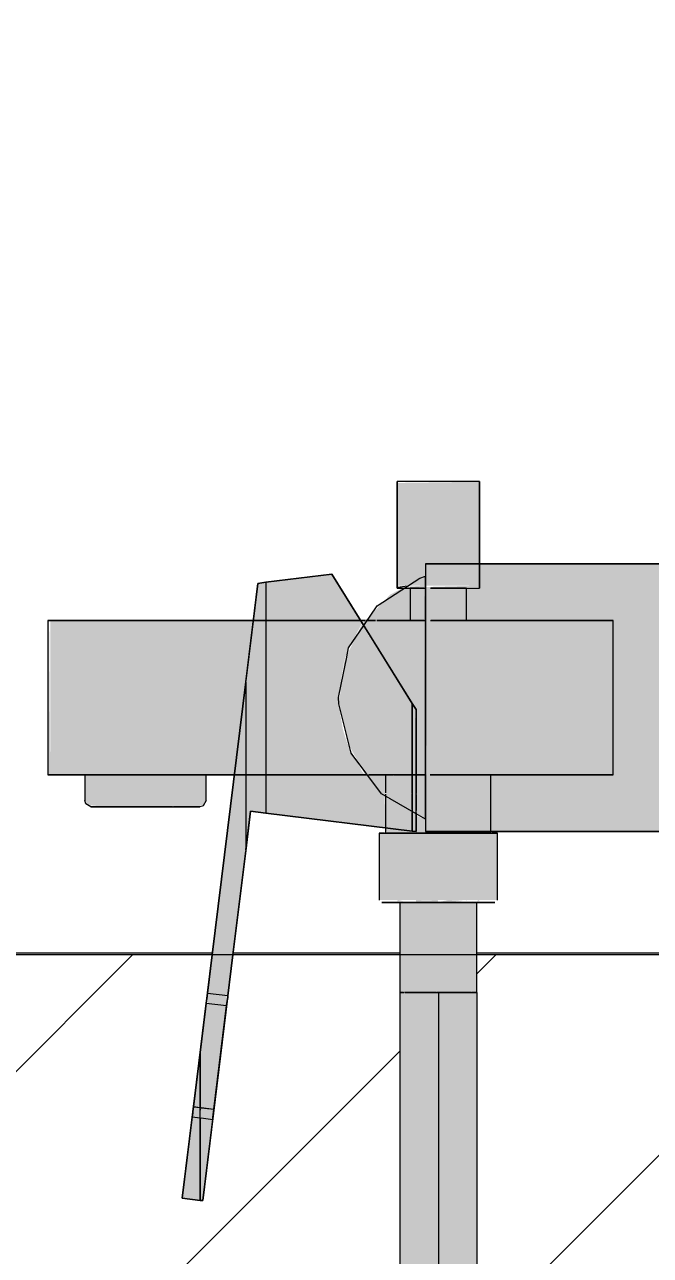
# Model space of a CAD drawing. Header units: millimetres. Extents: x 88919 to 135993, y -1987 to 12871.
# Drawn here: x 130820.2 to 130942, y 8941.5 to 9180.9 of the extents above; entities that cross this region are included whole.
import ezdxf

# ---------------------------------------------------------------- set-up
doc = ezdxf.new("R2010")
doc.units = ezdxf.units.MM
for name, color, linetype, lineweight in [('A-ANNO-DIMS', 7, 'Continuous', 9), ('A-ANNO-DIMS-25', 7, 'Continuous', 9), ('A-DETL', 7, 'Continuous', 9), ('A-WALL-PATT', 7, 'Continuous', 9), ('P-SANR-FIXT', 7, 'Continuous', 9)]:
    doc.layers.add(name, color=color, linetype=linetype, lineweight=lineweight)
doc.layers.add('A-DETL-GENF-2', color=7, linetype='Continuous', lineweight=9, true_color=0xe0e0e0)
doc.layers.add('P-SANR-FIXT-2', color=7, linetype='Continuous', lineweight=9, transparency=0.7)
doc.styles.add('ISOCPEUR_3', font='isocpeur.ttf', dxfattribs={"width": 0.9, "height": 50})
doc.dimstyles.new('ISO-2_0_0_9К_Средний_округл2', dxfattribs={"dimscale": 304.8, "dimtxt": 49.799059, "dimasz": 0.123031, "dimexe": 0.098425, "dimexo": 0, "dimgap": 0, "dimtad": 1, "dimdec": 0, "dimrnd": 10, "dimzin": 0, "dimdsep": 46, "dimtxsty": 'ISOCPEUR_3', "dimblk1": 'OBLIQUE', "dimblk2": 'OBLIQUE', "dimsah": 1, "dimcen": 0.09, "dimdle": 0.098425, "dimazin": 0, "dimtfac": 1, "dimtdec": 4, "dimtix": 1, "dimtmove": 0, "dimatfit": 3, "dimfxl": 1, "dimtvp": 1, "dimtolj": 1, "dimtzin": 0, "dimarcsym": 2})

# ---------------------------------------------------------------- blocks, each defined once
blk = doc.blocks.new('Смеситель для ванны с душевым гарнитуром - Смеситель для ванны с душевым гарнитуром-30756537-Развертка 3_27-3')
at = {"layer": 'P-SANR-FIXT-2'}
for points in [[(-94665.07, 9091.5), (-94665.07, 9091.98), (-94681.07, 9091.75), (-94681.07, 9091.5), (-94673.38, 9091.5)], [(-94679.09, 9071.8), (-94675.57, 9073.65), (-94675.44, 9076), (-94665.07, 9076), (-94665.07, 9091.5), (-94681.07, 9091.5), (-94681.07, 9071.8), (-94680.69, 9071.8)], [(-94673.38, 9071.8), (-94665.07, 9071.8), (-94665.07, 9076), (-94675.57, 9076), (-94675.43, 9071.8), (-94674.57, 9071.8)], [(-94662.82, 9024), (-94606.01, 9024), (-94606.01, 9076), (-94665.07, 9076), (-94665.07, 9071.32), (-94667.57, 9071.3), (-94667.57, 9065), (-94639.07, 9065), (-94639.07, 9035), (-94662.82, 9035)], [(-94677.56, 9071.8), (-94675.57, 9071.8), (-94675.57, 9073.65), (-94678.75, 9071.8), (-94678.13, 9071.8)], [(-94680.69, 9065), (-94678.57, 9065), (-94678.39, 9071.3), (-94680, 9071.32), (-94682.41, 9070.05), (-94687.24, 9065), (-94681.07, 9065)], [(-94680.7, 9071.32), (-94679.56, 9071.55), (-94679.09, 9071.8), (-94681.07, 9071.55), (-94681.07, 9071.32)], [(-94680, 9071.32), (-94675.57, 9071.55), (-94675.82, 9071.8), (-94679.58, 9071.54), (-94679.92, 9071.36)], [(-94675.57, 9065), (-94675.82, 9071.3), (-94678.57, 9071.3), (-94678.39, 9065), (-94675.82, 9065)], [(-94674.81, 9071.32), (-94665.07, 9071.55), (-94665.07, 9071.8), (-94675.57, 9071.51), (-94675.43, 9071.32), (-94674.83, 9071.32)], [(-94675.52, 9065), (-94673.07, 9065), (-94673.07, 9071.3), (-94675.57, 9071.3), (-94675.54, 9065)], [(-94669.19, 9065), (-94667.57, 9065), (-94667.76, 9071.3), (-94673.07, 9071.3), (-94673.07, 9065), (-94670.32, 9065)], [(-94749.07, 9035), (-94748.57, 9035), (-94748.82, 9065), (-94749.07, 9065), (-94749.07, 9062.32)], [(-94741.87, 9029.98), (-94718.27, 9029.98), (-94718.27, 9035), (-94741.87, 9035), (-94741.87, 9031.37)], [(-94683.32, 9030.89), (-94683.32, 9035), (-94687.2, 9034.83), (-94683.54, 9031.1)], [(-94668.11, 9024), (-94662.82, 9024), (-94662.82, 9035), (-94673.07, 9035), (-94673.07, 9024)], [(-94719.64, 9028.8), (-94719.46, 9028.8), (-94719.4, 9029.11), (-94718.62, 9029.15), (-94718.4, 9029.98), (-94741.87, 9029.98), (-94741.53, 9029.15), (-94738.14, 9028.8), (-94719.83, 9028.8)], [(-94673.38, 9023.65), (-94673.07, 9023.65), (-94673.23, 9024), (-94675.57, 9024), (-94675.57, 9026.35), (-94677.37, 9027.05), (-94677.59, 9024), (-94683.32, 9024.7), (-94683.03, 9023.65), (-94674.57, 9023.65)], [(-94673.07, 9010.65), (-94673.07, 9023.65), (-94684.57, 9023.65), (-94684.57, 9010.65), (-94673.38, 9010.65)], [(-94664.2, 9023.65), (-94662.82, 9023.65), (-94663.12, 9024), (-94673.07, 9024), (-94673.07, 9023.65), (-94667.32, 9023.65)], [(-94668.76, 9010.65), (-94661.57, 9010.65), (-94661.57, 9023.65), (-94673.07, 9023.65), (-94673.07, 9010.65), (-94670.69, 9010.65)], [(-94680.57, 8992.65), (-94673.07, 8992.65), (-94673.07, 9010.15), (-94680.57, 9010.15), (-94680.57, 9000)], [(-94671.62, 8992.65), (-94665.58, 8992.65), (-94665.58, 9010.15), (-94673.07, 9010.15), (-94673.07, 8992.65)], [(-94714.26, 8990.12), (-94714.26, 8992.08), (-94718.01, 8992.41), (-94717.94, 8990.57), (-94717.27, 8990.49)], [(-94680.51, 8689.25), (-94669.76, 8689.25), (-94669.76, 8992.65), (-94680.51, 8992.65), (-94680.51, 8691.01)], [(-94665.55, 8689.25), (-94665.58, 8992.65), (-94669.76, 8992.65), (-94669.76, 8689.25), (-94665.95, 8689.25)], [(-94716.73, 8969.94), (-94714.26, 8990.12), (-94718.23, 8990.61), (-94720.71, 8970.43), (-94716.79, 8969.95)], [(-94716.97, 8968.02), (-94716.84, 8969.96), (-94720.71, 8970.43), (-94720.76, 8968.49), (-94718.02, 8968.15)], [(-94719.41, 8952.25), (-94719.41, 8968.32), (-94720.96, 8968.37), (-94722.89, 8952.67), (-94720.76, 8952.41)]]:
    blk.add_hatch(color=256, dxfattribs=at).paths.add_polyline_path(points)
h = blk.add_hatch(color=256, dxfattribs=at)
h.paths.add_polyline_path([(-94683.32, 9024.7), (-94683.54, 9031.1), (-94687.36, 9035), (-94706.63, 9035), (-94706.63, 9027.57), (-94683.92, 9024.78)])
h.paths.add_polyline_path([(-94706.63, 9065), (-94688.2, 9065), (-94693.82, 9074), (-94706.63, 9072.43)])
h = blk.add_hatch(color=256, dxfattribs=at)
h.paths.add_polyline_path([(-94710.56, 9020.23), (-94709.61, 9027.93), (-94706.64, 9027.58), (-94706.64, 9035), (-94710.56, 9035), (-94710.56, 9024.07)])
h.paths.add_polyline_path([(-94706.64, 9065), (-94706.64, 9072.43), (-94708.21, 9072.23), (-94709.1, 9065), (-94708.14, 9065)])
h = blk.add_hatch(color=256, dxfattribs=at)
h.paths.add_polyline_path([(-94748.57, 9035), (-94712.78, 9035), (-94709.1, 9065), (-94748.57, 9065), (-94748.57, 9062.32)])
h.paths.add_polyline_path([(-94687.86, 9064.46), (-94687.83, 9065), (-94688.2, 9065), (-94687.91, 9064.53)])
h = blk.add_hatch(color=256, dxfattribs=at)
h.paths.add_polyline_path([(-94690.16, 9035), (-94687.46, 9035.11), (-94687.89, 9035.61), (-94690.94, 9041.53), (-94691.64, 9043.82), (-94692.16, 9046.85), (-94692.35, 9051.13), (-94691.41, 9057.11), (-94690.59, 9059.32), (-94687.91, 9064.53), (-94688.2, 9065), (-94706.63, 9065), (-94706.63, 9035), (-94691.28, 9035)])
h.paths.add_polyline_path([(-94709.88, 9035), (-94706.64, 9035), (-94706.64, 9065), (-94709.1, 9065), (-94712.78, 9035), (-94710.56, 9035)])
h.paths.add_polyline_path([(-94677.37, 9035), (-94675.57, 9035), (-94675.82, 9065), (-94687.36, 9065), (-94687.82, 9064.39), (-94677.37, 9047.67), (-94677.37, 9035.61)])
h = blk.add_hatch(color=256, dxfattribs=at)
h.paths.add_polyline_path([(-94674.57, 9035), (-94639.07, 9035), (-94639.07, 9065), (-94675.57, 9065), (-94675.32, 9035), (-94674.63, 9035)])
h.paths.add_polyline_path([(-94678.13, 9035), (-94677.37, 9035), (-94677.61, 9048.06), (-94687.88, 9064.41), (-94691.36, 9057.14), (-94692.35, 9049.21), (-94690.86, 9041.53), (-94687.32, 9035), (-94678.2, 9035)])
h.paths.add_polyline_path([(-94706.64, 9035), (-94706.63, 9035), (-94706.64, 9048.88)])
h = blk.add_hatch(color=256, dxfattribs=at)
h.paths.add_polyline_path([(-94718.91, 8952.19), (-94716.97, 8968.02), (-94719.41, 8968.15), (-94719.41, 8952.25)])
h.paths.add_polyline_path([(-94714.02, 8992.05), (-94710.56, 9020.23), (-94710.56, 9035), (-94712.78, 9035), (-94717.99, 8992.53), (-94714.04, 8992.05)])
h = blk.add_hatch(color=256, dxfattribs=at)
h.paths.add_polyline_path([(-94673.23, 9024), (-94673.07, 9024), (-94673.07, 9035), (-94675.57, 9035), (-94675.44, 9024), (-94673.38, 9024)])
h.paths.add_polyline_path([(-94677.37, 9027.3), (-94677.37, 9035), (-94683.32, 9035), (-94683.2, 9030.76), (-94681.95, 9029.71), (-94677.77, 9027.51)])
h = blk.add_hatch(color=256, dxfattribs=at)
h.paths.add_polyline_path([(-94677.37, 9023.97), (-94677.37, 9027.3), (-94682.76, 9030.31), (-94683.32, 9030.87), (-94683.2, 9024.69), (-94677.59, 9024)])
h.paths.add_polyline_path([(-94675.57, 9026.35), (-94675.57, 9035), (-94677.37, 9035), (-94677.37, 9027.3), (-94676.91, 9027.05)])
h = blk.add_hatch(color=256, dxfattribs=at)
h.paths.add_polyline_path([(-94673.07, 9010.15), (-94673.18, 9010.64), (-94675.65, 9010.6), (-94677.39, 9010.65), (-94677.39, 9010.36), (-94675.65, 9010.23), (-94673.38, 9010.16)])
h.paths.add_polyline_path([(-94679.87, 9010.43), (-94680.93, 9010.65), (-94681.17, 9010.37), (-94680.13, 9010.42)])
h = blk.add_hatch(color=256, dxfattribs=at)
h.paths.add_polyline_path([(-94673.07, 9010.15), (-94668.05, 9010.46), (-94669.33, 9010.58), (-94671.16, 9010.65), (-94673.07, 9010.23)])
h.paths.add_polyline_path([(-94666.28, 9010.43), (-94667.85, 9010.51), (-94667.32, 9010.45), (-94666.58, 9010.44)])
h.paths.add_polyline_path([(-94666.02, 9010.22), (-94666.59, 9010.4), (-94666.28, 9010.23)])
h.paths.add_polyline_path([(-94664.98, 9010.37), (-94665.22, 9010.65), (-94665.58, 9010.4)])
at = {"layer": 'P-SANR-FIXT'}
for p, q in [((-94665.07, 9092), (-94681.07, 9092)), ((-94681.07, 9092), (-94681.07, 9091.98)), ((-94681.07, 9091.5), (-94681.07, 9092)), ((-94681.07, 9091.98), (-94681.07, 9091.85)), ((-94681.07, 9091.85), (-94681.07, 9091.5)), ((-94681.07, 9091.5), (-94681.07, 9071.8)), ((-94681.07, 9071.8), (-94681.07, 9091.5)), ((-94665.07, 9092), (-94665.07, 9091.5)), ((-94665.07, 9091.98), (-94665.07, 9092)), ((-94665.07, 9091.93), (-94665.07, 9091.98)), ((-94665.07, 9091.85), (-94665.07, 9091.93)), ((-94665.07, 9091.75), (-94665.07, 9091.85)), ((-94665.07, 9091.63), (-94665.07, 9091.75)), ((-94665.07, 9091.5), (-94665.07, 9091.63)), ((-94665.07, 9091.5), (-94665.07, 9076)), ((-94665.07, 9076), (-94665.07, 9091.5)), ((-94675.57, 9076), (-94675.57, 9024)), ((-94675.28, 9076), (-94675.57, 9076)), ((-94675.57, 9076), (-94674.57, 9076)), ((-94675.57, 9076), (-94675.57, 9024)), ((-94674.57, 9076), (-94675.57, 9076)), ((-94675.57, 9076), (-94674.57, 9076)), ((-94674.57, 9076), (-94675.28, 9076)), ((-94674.57, 9076), (-94606.01, 9076)), ((-94644.07, 9076), (-94674.57, 9076)), ((-94674.57, 9076), (-94606.01, 9076)), ((-94644.07, 9076), (-94674.57, 9076)), ((-94665.07, 9076), (-94665.07, 9071.8)), ((-94665.07, 9071.8), (-94665.07, 9076)), ((-94639.07, 9076), (-94644.07, 9076)), ((-94639.07, 9076), (-94644.07, 9076)), ((-94638.78, 9076), (-94639.07, 9076)), ((-94638.07, 9076), (-94639.07, 9076)), ((-94638.07, 9076), (-94638.78, 9076)), ((-94606.01, 9076), (-94638.07, 9076)), ((-94606.01, 9076), (-94638.07, 9076)), ((-94706.64, 9072.43), (-94693.82, 9074)), ((-94693.82, 9074), (-94706.63, 9072.43)), ((-94687.85, 9064.45), (-94693.82, 9074)), ((-94693.82, 9074), (-94678.13, 9048.88)), ((-94675.57, 9072.49), (-94675.57, 9073.65)), ((-94675.57, 9073.65), (-94675.57, 9026.35)), ((-94710.56, 9053.08), (-94708.21, 9072.23)), ((-94708.21, 9072.23), (-94710.54, 9053.27)), ((-94706.64, 9072.43), (-94708.21, 9072.23)), ((-94708.21, 9072.23), (-94706.63, 9072.43)), ((-94706.64, 9072.43), (-94706.64, 9027.57)), ((-94706.63, 9072.43), (-94706.63, 9027.57)), ((-94681.07, 9071.8), (-94681.07, 9071.32)), ((-94681.07, 9071.3), (-94681.07, 9071.8)), ((-94681.07, 9071.32), (-94681.07, 9071.3)), ((-94681.07, 9071.3), (-94680.04, 9071.3)), ((-94680.04, 9071.3), (-94675.57, 9071.3)), ((-94678.57, 9071.3), (-94678.57, 9065)), ((-94678.39, 9071.3), (-94678.57, 9071.3)), ((-94678.57, 9071.3), (-94678.39, 9071.3)), ((-94675.82, 9071.3), (-94678.39, 9071.3)), ((-94678.39, 9071.3), (-94675.82, 9071.3)), ((-94675.57, 9050), (-94675.57, 9072.49)), ((-94674.57, 9071.3), (-94665.07, 9071.3)), ((-94673.07, 9071.3), (-94674.5, 9071.3)), ((-94674.5, 9071.3), (-94673.07, 9071.3)), ((-94667.76, 9071.3), (-94673.07, 9071.3)), ((-94673.07, 9071.3), (-94667.76, 9071.3)), ((-94667.57, 9071.3), (-94667.76, 9071.3)), ((-94667.76, 9071.3), (-94667.57, 9071.3)), ((-94667.57, 9065), (-94667.57, 9071.3)), ((-94665.07, 9071.8), (-94665.07, 9071.55)), ((-94665.07, 9071.32), (-94665.07, 9071.8)), ((-94665.07, 9071.55), (-94665.07, 9071.3)), ((-94665.07, 9071.3), (-94665.07, 9071.32)), ((-94749.07, 9065), (-94749.07, 9035)), ((-94748.93, 9065), (-94749.07, 9065)), ((-94749.07, 9065), (-94748.57, 9065)), ((-94748.82, 9065), (-94748.93, 9065)), ((-94748.57, 9065), (-94748.82, 9065)), ((-94748.57, 9065), (-94709.1, 9065)), ((-94709.1, 9065), (-94748.57, 9065)), ((-94709.1, 9065), (-94706.64, 9065)), ((-94706.64, 9065), (-94709.1, 9065)), ((-94706.63, 9065), (-94688.2, 9065)), ((-94688.2, 9065), (-94706.63, 9065)), ((-94688.2, 9065), (-94687.36, 9065)), ((-94687.36, 9065), (-94688.2, 9065)), ((-94686.52, 9062.32), (-94687.85, 9064.45)), ((-94687.24, 9065), (-94685.28, 9065)), ((-94685.28, 9065), (-94687.24, 9065)), ((-94685.06, 9065), (-94675.57, 9065)), ((-94678.57, 9065), (-94685.06, 9065)), ((-94678.57, 9065), (-94675.82, 9065)), ((-94678.39, 9065), (-94678.57, 9065)), ((-94675.82, 9065), (-94678.39, 9065)), ((-94675.82, 9065), (-94678.39, 9065)), ((-94674.57, 9065), (-94639.07, 9065)), ((-94674.5, 9065), (-94673.07, 9065)), ((-94673.07, 9065), (-94674.5, 9065)), ((-94667.76, 9065), (-94674.5, 9065)), ((-94673.07, 9065), (-94668.31, 9065)), ((-94667.57, 9065), (-94673.07, 9065)), ((-94668.31, 9065), (-94667.57, 9065)), ((-94639.07, 9065), (-94667.57, 9065)), ((-94639.07, 9035), (-94639.07, 9065)), ((-94639.07, 9035), (-94639.07, 9065)), ((-94678.13, 9048.88), (-94686.41, 9062.14)), ((-94691.51, 9054.76), (-94690.95, 9057.57)), ((-94690.95, 9057.57), (-94690.88, 9057.9)), ((-94692.47, 9050), (-94691.51, 9054.76)), ((-94710.56, 9053.08), (-94717.08, 9000)), ((-94717.08, 9000), (-94710.56, 9053.08)), ((-94710.56, 9053.08), (-94710.56, 9020.23)), ((-94710.54, 9053.08), (-94710.54, 9020.42)), ((-94675.57, 9026.35), (-94675.57, 9050)), ((-94678.13, 9031.37), (-94678.13, 9048.88)), ((-94678.13, 9048.88), (-94677.37, 9047.67)), ((-94677.37, 9047.67), (-94678.13, 9048.88)), ((-94678.13, 9048.88), (-94678.13, 9024.07)), ((-94677.37, 9047.67), (-94677.37, 9031.37)), ((-94677.37, 9023.97), (-94677.37, 9047.67)), ((-94748.57, 9035), (-94749.07, 9035)), ((-94749.07, 9035), (-94749.06, 9035)), ((-94749.06, 9035), (-94749.01, 9035)), ((-94749.01, 9035), (-94748.93, 9035)), ((-94748.93, 9035), (-94748.82, 9035)), ((-94748.82, 9035), (-94748.7, 9035)), ((-94748.7, 9035), (-94748.57, 9035)), ((-94748.57, 9035), (-94741.87, 9035)), ((-94712.78, 9035), (-94748.57, 9035)), ((-94741.87, 9035), (-94741.87, 9029.98)), ((-94718.27, 9035), (-94741.87, 9035)), ((-94741.87, 9035), (-94721.73, 9035)), ((-94741.87, 9035), (-94718.27, 9035)), ((-94721.73, 9035), (-94718.27, 9035)), ((-94718.27, 9029.98), (-94718.27, 9035)), ((-94718.27, 9035), (-94712.78, 9035)), ((-94712.78, 9035), (-94706.64, 9035)), ((-94706.64, 9035), (-94712.78, 9035)), ((-94706.63, 9035), (-94687.32, 9035)), ((-94687.32, 9035), (-94706.63, 9035)), ((-94687.32, 9035), (-94686.88, 9035)), ((-94686.88, 9035), (-94687.32, 9035)), ((-94686.67, 9035), (-94683.32, 9035)), ((-94677.37, 9035), (-94686.67, 9035)), ((-94683.32, 9035), (-94683.32, 9031.47)), ((-94681.95, 9035), (-94683.32, 9035)), ((-94683.32, 9035), (-94681.95, 9035)), ((-94683.32, 9035), (-94681.95, 9035)), ((-94678.2, 9035), (-94681.76, 9035)), ((-94681.76, 9035), (-94678.2, 9035)), ((-94681.69, 9035), (-94678.2, 9035)), ((-94677.43, 9035), (-94678.13, 9035)), ((-94678.13, 9035), (-94677.43, 9035)), ((-94678.13, 9035), (-94677.37, 9035)), ((-94675.66, 9035), (-94677.43, 9035)), ((-94677.43, 9035), (-94675.66, 9035)), ((-94677.37, 9035), (-94675.57, 9035)), ((-94675.57, 9035), (-94677.37, 9035)), ((-94673.07, 9035), (-94674.64, 9035)), ((-94674.64, 9035), (-94673.07, 9035)), ((-94674.57, 9035), (-94662.82, 9035)), ((-94639.07, 9035), (-94674.57, 9035)), ((-94662.82, 9035), (-94673.07, 9035)), ((-94673.07, 9035), (-94662.82, 9035)), ((-94662.82, 9024), (-94662.82, 9035)), ((-94662.82, 9035), (-94639.07, 9035)), ((-94683.32, 9031.22), (-94683.32, 9030.89)), ((-94683.32, 9030.89), (-94683.32, 9024.7)), ((-94678.13, 9028.33), (-94678.13, 9031.26)), ((-94677.37, 9031.14), (-94677.37, 9028.08)), ((-94721.38, 9028.8), (-94724.63, 9028.8)), ((-94719.46, 9028.8), (-94721.38, 9028.8)), ((-94709.61, 9027.93), (-94710.56, 9020.23)), ((-94710.54, 9020.42), (-94709.61, 9027.93)), ((-94706.63, 9027.57), (-94709.61, 9027.93)), ((-94709.61, 9027.93), (-94706.64, 9027.57)), ((-94678.13, 9024.07), (-94706.64, 9027.57)), ((-94706.63, 9027.57), (-94678.13, 9024.07)), ((-94678.13, 9027.87), (-94678.13, 9028.17)), ((-94678.13, 9024.07), (-94678.13, 9027.69)), ((-94677.37, 9027.63), (-94677.37, 9027.3)), ((-94675.57, 9026.35), (-94677.37, 9027.4)), ((-94677.37, 9027.3), (-94677.37, 9023.97)), ((-94684.57, 9023.65), (-94684.57, 9010.65)), ((-94683.55, 9023.65), (-94684.57, 9023.65)), ((-94684.57, 9023.65), (-94673.07, 9023.65)), ((-94683.32, 9024.7), (-94683.32, 9023.65)), ((-94681.95, 9023.65), (-94683.26, 9023.65)), ((-94683.26, 9023.65), (-94673.07, 9023.65)), ((-94678.82, 9023.65), (-94683.03, 9023.65)), ((-94678.2, 9023.65), (-94681.95, 9023.65)), ((-94673.07, 9023.65), (-94678.82, 9023.65)), ((-94673.07, 9023.65), (-94678.2, 9023.65)), ((-94677.37, 9023.97), (-94678.13, 9024.07)), ((-94678.13, 9024.07), (-94677.37, 9023.97)), ((-94674.57, 9024), (-94675.57, 9024)), ((-94675.57, 9024), (-94674.57, 9024)), ((-94674.57, 9024), (-94675.57, 9024)), ((-94675.57, 9024), (-94674.57, 9024)), ((-94674.57, 9024), (-94644.07, 9024)), ((-94606.01, 9024), (-94674.57, 9024)), ((-94674.57, 9024), (-94644.07, 9024)), ((-94606.01, 9024), (-94674.57, 9024)), ((-94664.2, 9023.65), (-94673.07, 9023.65)), ((-94673.07, 9023.65), (-94662.89, 9023.65)), ((-94663.12, 9023.65), (-94673.07, 9023.65)), ((-94673.07, 9023.65), (-94661.57, 9023.65)), ((-94662.89, 9023.65), (-94664.2, 9023.65)), ((-94662.82, 9023.65), (-94662.82, 9024)), ((-94661.57, 9023.65), (-94662.6, 9023.65)), ((-94661.57, 9010.65), (-94661.57, 9023.65)), ((-94644.07, 9024), (-94640.54, 9024)), ((-94644.07, 9024), (-94639.07, 9024)), ((-94640.54, 9024), (-94639.07, 9024)), ((-94639.07, 9024), (-94638.07, 9024)), ((-94639.07, 9024), (-94638.07, 9024)), ((-94638.07, 9024), (-94606.01, 9024)), ((-94638.07, 9024), (-94606.01, 9024)), ((-94713.04, 9000), (-94710.56, 9020.23)), ((-94710.56, 9020.23), (-94713.04, 9000)), ((-94679.57, 9010.15), (-94680.57, 9010.15)), ((-94680.57, 9010.15), (-94680.57, 9000)), ((-94673.07, 9010.15), (-94680.57, 9010.15)), ((-94680.57, 9010.15), (-94673.07, 9010.15)), ((-94673.07, 9010.15), (-94679.28, 9010.15)), ((-94669.33, 9010.15), (-94673.07, 9010.15)), ((-94665.58, 9010.15), (-94673.07, 9010.15)), ((-94673.07, 9010.15), (-94665.58, 9010.15)), ((-94665.58, 9010.15), (-94669.08, 9010.15)), ((-94665.58, 9000), (-94665.58, 9010.15)), ((-94719.41, 8980.98), (-94717.08, 9000)), ((-94713.04, 9000), (-94718.91, 8952.19)), ((-94717.08, 9000), (-94717.99, 8992.53)), ((-94714.02, 8992.05), (-94713.04, 9000)), ((-94680.57, 9000), (-94680.57, 8992.65)), ((-94665.58, 8992.65), (-94665.58, 9000)), ((-94718.04, 8992.18), (-94719.41, 8980.98)), ((-94717.99, 8992.56), (-94714.02, 8992.07)), ((-94717.99, 8992.56), (-94714.02, 8992.07)), ((-94716.79, 8969.49), (-94714.06, 8991.69)), ((-94714.02, 8992.05), (-94714.02, 8992.07)), ((-94679.94, 8992.65), (-94680.54, 8992.65)), ((-94680.54, 8992.65), (-94679.94, 8992.65)), ((-94680.53, 8992.65), (-94680.53, 8689.25)), ((-94680.51, 8992.65), (-94680.53, 8992.65)), ((-94680.53, 8992.65), (-94679.78, 8992.65)), ((-94679.84, 8992.65), (-94680.12, 8992.65)), ((-94676.3, 8992.65), (-94679.62, 8992.65)), ((-94679.6, 8992.65), (-94669.76, 8992.65)), ((-94673.6, 8992.65), (-94679.57, 8992.65)), ((-94679.57, 8992.65), (-94673.6, 8992.65)), ((-94673.58, 8992.65), (-94676.3, 8992.65)), ((-94673.07, 8992.65), (-94673.39, 8992.65)), ((-94673.39, 8992.65), (-94673.07, 8992.65)), ((-94666.77, 8992.65), (-94673.38, 8992.65)), ((-94666.76, 8992.65), (-94673.07, 8992.65)), ((-94673.07, 8992.65), (-94669.33, 8992.65)), ((-94673.05, 8992.65), (-94673.05, 8689.25)), ((-94669.76, 8992.65), (-94665.53, 8992.65)), ((-94669.33, 8992.65), (-94666.76, 8992.65)), ((-94665.58, 8992.65), (-94666.58, 8992.65)), ((-94666.58, 8992.65), (-94665.58, 8992.65)), ((-94665.89, 8992.65), (-94666.54, 8992.65)), ((-94665.53, 8992.65), (-94665.67, 8992.65)), ((-94665.53, 8689.25), (-94665.53, 8992.65)), ((-94720.71, 8970.43), (-94718.23, 8990.61)), ((-94718.23, 8990.61), (-94720.7, 8970.43)), ((-94718.23, 8990.61), (-94714.26, 8990.12)), ((-94718.23, 8990.61), (-94714.26, 8990.12)), ((-94716.73, 8969.95), (-94714.26, 8990.12)), ((-94714.26, 8990.12), (-94716.73, 8969.94)), ((-94722.89, 8952.67), (-94719.41, 8980.98)), ((-94719.41, 8980.98), (-94720.81, 8969.55)), ((-94719.41, 8980.98), (-94719.41, 8970.27)), ((-94719.41, 8952.25), (-94719.41, 8980.98)), ((-94719.41, 8970.27), (-94720.71, 8970.43)), ((-94720.7, 8970.43), (-94719.41, 8970.28)), ((-94719.41, 8970.12), (-94719.41, 8969.81)), ((-94719.23, 8970.25), (-94716.73, 8969.95)), ((-94716.73, 8969.94), (-94719.23, 8970.25)), ((-94720.94, 8968.51), (-94722.89, 8952.67)), ((-94720.94, 8968.48), (-94719.41, 8968.29)), ((-94720.94, 8968.48), (-94719.41, 8968.29)), ((-94720.82, 8969.49), (-94720.9, 8968.86)), ((-94719.41, 8968.32), (-94719.41, 8952.25)), ((-94719.19, 8968.27), (-94716.97, 8967.99)), ((-94719.19, 8968.27), (-94716.97, 8967.99)), ((-94718.91, 8952.19), (-94716.97, 8968.02)), ((-94716.93, 8968.37), (-94716.79, 8969.49)), ((-94719.41, 8952.25), (-94722.89, 8952.67)), ((-94722.89, 8952.67), (-94719.41, 8952.25)), ((-94718.91, 8952.19), (-94719.41, 8952.25)), ((-94719.41, 8952.25), (-94718.91, 8952.19))]:
    blk.add_line(p, q, dxfattribs=at)
at = {"layer": 'P-SANR-FIXT', "flags": 128}
for points in [[(-94687.58, 9064.01), (-94684.97, 9067.86), (-94676.69, 9073.24), (-94675.57, 9073.65)], [(-94690.87, 9057.95), (-94690.52, 9059.68), (-94687.58, 9064.01)], [(-94677.37, 9027.4), (-94684.1, 9031.33), (-94690.04, 9039.23), (-94692.45, 9048.81), (-94692.47, 9050)], [(-94740.69, 9028.8), (-94741.69, 9029.34), (-94741.87, 9029.98)], [(-94718.27, 9029.98), (-94718.82, 9028.99), (-94719.46, 9028.8)], [(-94740.69, 9028.8), (-94738.77, 9028.8), (-94733.72, 9028.8), (-94727.34, 9028.8), (-94721.95, 9028.8), (-94719.5, 9028.8), (-94719.46, 9028.8)], [(-94739.27, 9028.8), (-94740.65, 9028.8), (-94740.69, 9028.8)], [(-94724.77, 9028.8), (-94726.43, 9028.8), (-94732.81, 9028.8), (-94738.19, 9028.8), (-94739.27, 9028.8)], [(-94680.57, 9010.15), (-94683.32, 9010.15), (-94684.07, 9010.15)], [(-94684.07, 9010.15), (-94682.16, 9010.15), (-94677.07, 9010.15), (-94673.07, 9010.15)], [(-94673.07, 9010.15), (-94666.87, 9010.15), (-94662.82, 9010.15), (-94662.07, 9010.15)], [(-94662.07, 9010.15), (-94663.99, 9010.15), (-94665.58, 9010.15)], [(-94718.07, 8991.87), (-94718.12, 8991.49), (-94718.17, 8991.06), (-94718.23, 8990.61)], [(-94718.12, 8991.49), (-94718.07, 8991.87), (-94718.04, 8992.18), (-94718.01, 8992.41), (-94717.99, 8992.53), (-94717.99, 8992.56)], [(-94717.99, 8992.56), (-94717.99, 8992.53), (-94718.01, 8992.41), (-94718.04, 8992.18), (-94718.07, 8991.87)], [(-94714.02, 8992.07), (-94714.02, 8992.05), (-94714.04, 8991.92), (-94714.06, 8991.69), (-94714.1, 8991.38), (-94714.15, 8991), (-94714.2, 8990.57), (-94714.26, 8990.12)], [(-94714.26, 8990.12), (-94714.2, 8990.57), (-94714.15, 8991), (-94714.1, 8991.38), (-94714.06, 8991.69), (-94714.04, 8991.92), (-94714.02, 8992.05)], [(-94718.23, 8990.61), (-94718.17, 8991.06), (-94718.12, 8991.49)], [(-94720.7, 8970.43), (-94720.76, 8969.98), (-94720.81, 8969.55), (-94720.86, 8969.17), (-94720.9, 8968.86), (-94720.93, 8968.64), (-94720.94, 8968.51), (-94720.94, 8968.48)], [(-94720.86, 8969.17), (-94720.81, 8969.55), (-94720.76, 8969.98), (-94720.71, 8970.43)], [(-94720.94, 8968.48), (-94720.94, 8968.51), (-94720.93, 8968.64)], [(-94720.93, 8968.64), (-94720.9, 8968.86), (-94720.86, 8969.17)], [(-94716.97, 8967.99), (-94716.97, 8968.02), (-94716.95, 8968.15), (-94716.93, 8968.38), (-94716.89, 8968.69), (-94716.84, 8969.07), (-94716.79, 8969.49), (-94716.73, 8969.95)], [(-94716.73, 8969.94), (-94716.79, 8969.49), (-94716.84, 8969.07), (-94716.89, 8968.69), (-94716.93, 8968.37), (-94716.95, 8968.15), (-94716.97, 8968.02), (-94716.97, 8967.99)]]:
    blk.add_lwpolyline(points, dxfattribs=at)
blk = doc.blocks.new('DIMBLOCK37-Развертка 3_27-3')
at = {"layer": 'A-ANNO-DIMS-25'}
for p, q in [((130213.8, 10200), (130213.8, 8091.78)), ((130213.8, 8121.78), (130213.8, 10200)), ((131033.8, 10200), (131033.8, 8091.78)), ((131033.8, 8121.78), (131033.8, 10200)), ((130213.8, 8121.78), (131063.8, 8121.78))]:
    blk.add_line(p, q, dxfattribs=at)
at = {"layer": 'A-ANNO-DIMS-25', "lineweight": 20}
for p, q in [((130213.8, 8121.78), (130232.55, 8140.53)), ((131033.8, 8121.78), (131052.55, 8140.53)), ((130213.8, 8121.78), (130195.05, 8103.03)), ((131033.8, 8121.78), (131015.05, 8103.03))]:
    blk.add_line(p, q, dxfattribs=at)
at = {"layer": 'A-ANNO-DIMS-25', "color": 0, "insert": (130576.4, 8187.1), "char_height": 50, "width": 113.7717, "attachment_point": 1, "line_spacing_factor": 1.149209, "style": 'ISOCPEUR_3'}
blk.add_mtext('820', dxfattribs=at)
blk = doc.blocks.new('_Oblique')
at = {"color": 0, "linetype": 'ByBlock', "lineweight": -2}
blk.add_line((-0.5, -0.5), (0.5, 0.5), dxfattribs=at)

msp = doc.modelspace()

# ---------------------------------------------------------------- hatches: boundary and pattern name
at = {"layer": 'A-DETL-GENF-2'}
h = msp.add_hatch(dxfattribs=at)
h.set_pattern_fill('FP_1', color=256, style=0, pattern_type=2)
h.set_pattern_definition([(45, (225573.8, 0), (-35.35534, 35.35534), [])])
h.paths.add_polyline_path([(131022.12, 8400), (131022.8, 8400), (131022.8, 8664.77), (130982.34, 8664.77), (130982.18, 8660.07), (130980.64, 8634.49), (130978.7, 8614.77), (130976.33, 8595.92), (130972.97, 8576.39), (130968.87, 8558.59), (130962.26, 8539.16), (130960.11, 8535), (131022.12, 8535), (131022.12, 8412.53)])
h.paths.add_polyline_path([(130795.03, 8535), (130915.66, 8535), (130914.59, 8537.27), (130909.12, 8552.76), (130906.05, 8563.04), (130901.7, 8583.77), (130899.23, 8599.41), (130896.67, 8620.46), (130895.1, 8639.07), (130893.29, 8689.25), (130893.23, 9000), (130860.76, 9000), (130854.89, 8952.19), (130850.92, 8952.67), (130856.73, 9000), (130422.8, 9000), (130422.8, 8535), (130748.14, 8535)])
h.paths.add_polyline_path([(130936.68, 8535), (130943.02, 8535.03), (130948.57, 8544.33), (130953.17, 8558.23), (130955.67, 8567.24), (130959.07, 8582.56), (130962.7, 8605.98), (130965.38, 8629.13), (130967.27, 8660.98), (130967.37, 8662.89), (130967.79, 8691.01), (130967.79, 9000), (130908.23, 9000), (130908.48, 8669.4), (130909.61, 8643.45), (130912.57, 8609.58), (130918.34, 8574.62), (130923.82, 8554.98), (130925.07, 8551.25), (130931.54, 8536.78), (130932.81, 8535), (130935.01, 8535)])
h.paths.add_polyline_path([(130982.69, 8683.88), (131013.8, 8800), (131022.8, 8766.41), (131022.8, 9000), (130982.79, 9000), (130982.79, 8689.25)])
at = {"layer": 'A-WALL-PATT'}
h = msp.add_hatch(dxfattribs=at)
h.set_pattern_fill('FP_23', color=256, style=0, pattern_type=2)
h.set_pattern_definition([(90, (131023.3, 8400), (-600, 4e-14), []), (180, (131023.3, 8400), (-7e-14, -600), [])])
h.paths.add_polyline_path([(130218.58, 8535), (130422.8, 8535), (130422.8, 9000), (130856.73, 9000), (130861.02, 9035), (130855.53, 9035), (130855.33, 9029.5), (130854.86, 9029.13), (130854.16, 9029.1), (130854.16, 9028.8), (130833.08, 9029.01), (130832.14, 9029.46), (130831.93, 9029.98), (130831.93, 9035), (130824.73, 9035), (130824.98, 9065), (130864.7, 9065), (130865.59, 9072.23), (130879.98, 9074), (130885.6, 9065), (130886.44, 9065), (130891.97, 9070.35), (130893.8, 9071.32), (130892.73, 9071.55), (130892.73, 9091.98), (130908.73, 9091.75), (130908.73, 9076), (130967.79, 9076), (130967.79, 9130.75), (130956.03, 9130.75), (130956.03, 9169.25), (130963.76, 9169.25), (130963.51, 9186.08), (130963.78, 9189.75), (130963.28, 9189.75), (130963.28, 9329.6), (130961.78, 9329.86), (130961.78, 9332.38), (130963.28, 9332.38), (130963.28, 9337.1), (130961.78, 9337.36), (130961.78, 9339.88), (130963.28, 9339.88), (130963.28, 9344.6), (130961.78, 9344.86), (130961.78, 9347.38), (130963.28, 9347.38), (130963.28, 9352.11), (130961.78, 9352.36), (130961.78, 9354.89), (130963.28, 9354.89), (130963.28, 9359.61), (130961.78, 9359.86), (130961.78, 9362.39), (130963.28, 9362.39), (130963.28, 9367.11), (130961.78, 9367.36), (130961.78, 9369.89), (130963.28, 9369.89), (130963.28, 9374.61), (130961.78, 9374.86), (130961.78, 9377.39), (130963.28, 9377.39), (130963.28, 9382.11), (130961.78, 9382.37), (130961.78, 9384.89), (130963.28, 9384.89), (130963.28, 9395.75), (130987.27, 9395.75), (130987.07, 9189.75), (130986.77, 9189.75), (130987.04, 9186.08), (130987.07, 9185.75), (130987.07, 9169.25), (131014.03, 9169.25), (131014.03, 9176), (131022.03, 9175.79), (131022.03, 9124), (131014.03, 9124.21), (131014.03, 9130.75), (130982.79, 9130.75), (130982.79, 9069.25), (130989.03, 9069.25), (130989.03, 9085), (131022.03, 9085), (131022.03, 9015), (130989.03, 9015), (130989.03, 9030.75), (130982.79, 9030.75), (130982.79, 9000), (131022.8, 9000), (131022.8, 10200), (130202.8, 10200), (130202.8, 8535), (130213.8, 8535)])
h.paths.add_polyline_path([(130927.37, 9000), (130967.79, 9000), (130967.79, 9024), (130910.98, 9024), (130910.98, 9023.65), (130912.23, 9023.65), (130912.23, 9010.65), (130905.79, 9010.43), (130905.75, 9010.29), (130908.23, 9010.15), (130908.26, 9000)])
h.paths.add_polyline_path([(130874.8, 9000), (130893.23, 9000), (130893.23, 9010.15), (130897.06, 9010.44), (130895.5, 9010.65), (130889.23, 9010.65), (130889.23, 9023.65), (130890.48, 9023.65), (130890.48, 9024.7), (130864.19, 9027.93), (130860.76, 9000), (130863.24, 9000)])
h.paths.add_polyline_path([(130893.94, 9010.43), (130893.68, 9010.65), (130893.68, 9010.48)])
h.paths.add_polyline_path([(130893.68, 9010.22), (130894.23, 9010.4), (130893.94, 9010.23)])
h.paths.add_polyline_path([(130907.52, 9010.43), (130907.19, 9010.65), (130907.22, 9010.49)])
h.paths.add_polyline_path([(130899.03, 9010.44), (130899.03, 9010.65), (130898.15, 9010.6)])

# ---------------------------------------------------------------- linework, layer by layer
at = {"layer": 'A-DETL'}
msp.add_line((131022.8, 9000), (130422.8, 9000), dxfattribs=at)

# ---------------------------------------------------------------- block references
at = {"layer": 'P-SANR-FIXT'}
msp.add_blockref('Смеситель для ванны с душевым гарнитуром - Смеситель для ванны с душевым гарнитуром-30756537-Развертка 3_27-3', (225573.8, 0), dxfattribs=at)

# ---------------------------------------------------------------- dimensions: what is measured, and where the dimension line sits
at = {"layer": 'A-ANNO-DIMS'}
dim = msp.add_linear_dim(base=(131033.8, 8121.78), p1=(130213.8, 10200), p2=(131033.8, 10200), dimstyle='ISO-2_0_0_9К_Средний_округл2', override={"dimpost": '<>', "dimfxl": 820}, dxfattribs=at)
dim.commit()
dim.dimension.update_dxf_attribs({"geometry": 'DIMBLOCK37-Развертка 3_27-3', "text_midpoint": (130623.8, 8146.78)})

doc.saveas('drawing.dxf')
